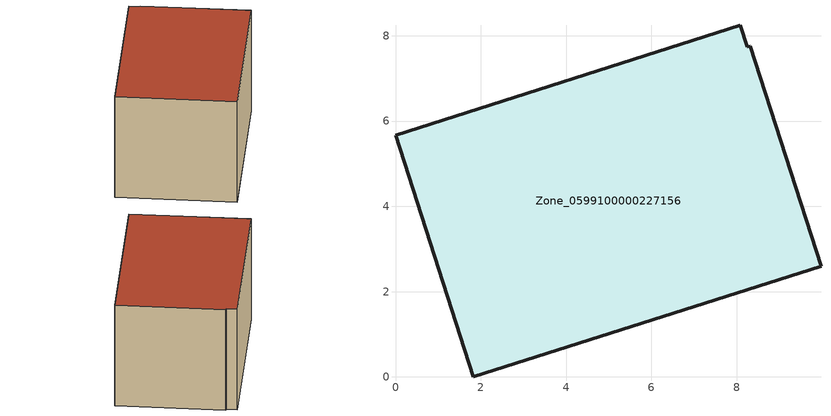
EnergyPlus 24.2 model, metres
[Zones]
Zone_0599100000227156
 floor ground (C_G): 8.09,8.25 8.25,7.74 8.31,7.75 9.98,2.6 1.83,0 0,5.67 z3.34
 wall outside (C_F): 1.83,0 9.98,2.6 8.31,7.75 8.25,7.74 8.09,8.25 0,5.67 1.83,0 z3.34:9.05
 roof outside (C_R): 8.25,7.74 8.09,8.25 0,5.67 1.83,0 9.98,2.6 8.31,7.75 z9.05
[BUILDING]
Pand.0599100000227156: North Axis=0; Terrain=City; Loads Convergence Tolerance Value=0.04; Temperature Convergence Tolerance Value=0.4; Solar Distribution=FullExterior; Maximum Number of Warmup Days=25; Minimum Number of Warmup Days=1
[Site:Location]
Rotterdam.The.Hague.AP_ZH_NLD Design_Conditions: Latitude=51.96; Longitude=4.45; Time Zone=1; Elevation=-4.5
[SITE:GROUNDTEMPERATURE:BUILDINGSURFACE]
18, 18, 18, 18, 18, 18, 18, 18, 18, 18, 18, 18
[MATERIAL] Thermal Absorptance=0.9; Solar Absorptance=0.7; Visible Absorptance=0.7
Name | Roughness | Thickness | Conductivity | Density | Specific Heat
G.TI.1965-1974 | MediumSmooth | 0.15 | 0.882353 | 540 | 1210
F.TI.1965-1974 | Rough | 0.3 | 0.697674 | 1920 | 840
R.TI.1965-1974 | MediumRough | 0.2 | 0.232558 | 1500 | 1000
[CONSTRUCTION]
C_G: G.TI.1965-1974
C_F: F.TI.1965-1974
C_R: R.TI.1965-1974
[ZONE]
Zone_0599100000227156: Type=1; Multiplier=1; Ceiling Height=Autocalculate; Volume=Autocalculate; Floor Area=autocalculate; Part of Total Floor Area=Yes
[ZONEINFILTRATION:DESIGNFLOWRATE]
Infil_Zone_0599100000227156: Zone or ZoneList or Space or SpaceList=Zone_0599100000227156; Schedule=AlwaysOn; Design Flow Rate Calculation Method=Flow/Area; Flow Rate per Floor Area=0.003; Constant Term Coefficient=1; Temperature Term Coefficient=0; Velocity Term Coefficient=0; Velocity Squared Term Coefficient=0
[HVACTEMPLATE:ZONE:IDEALLOADSAIRSYSTEM]
Zone_0599100000227156: Maximum Heating Supply Air Temperature=50; Minimum Cooling Supply Air Temperature=13; Maximum Heating Supply Air Humidity Ratio=0.0156; Minimum Cooling Supply Air Humidity Ratio=0.0077; Heating Limit=NoLimit; Cooling Limit=NoLimit; Dehumidification Control Type=ConstantSensibleHeatRatio; Cooling Sensible Heat Ratio=0.7; Dehumidification Setpoint=60; Humidification Control Type=None; Humidification Setpoint=30; Outdoor Air Method=None; Outdoor Air Flow Rate per Person=0.00944; Outdoor Air Flow Rate per Zone Floor Area=0; Outdoor Air Flow Rate per Zone=0; Demand Controlled Ventilation Type=None; Outdoor Air Economizer Type=NoEconomizer; Heat Recovery Type=None; Sensible Heat Recovery Effectiveness=0.7; Latent Heat Recovery Effectiveness=0.65
[ZONECONTROL:THERMOSTAT]
ThermostatControl_Zone_0599100000227156: Zone or ZoneList=Zone_0599100000227156; Control Type Schedule=DualSetpointControlType; Control 1=Thermostat_Zone_0599100000227156; Temperature Difference Between Cutout And Setpoint=0
[THERMOSTATSETPOINT:DUALSETPOINT]
Thermostat_Zone_0599100000227156: Heating Setpoint Temperature Schedule=HeatingSetpoint_Zone_0599100000227156; Cooling Setpoint Temperature Schedule=CoolingSetpoint_Zone_0599100000227156
[SCHEDULE:COMPACT]
HeatingSetpoint_Zone_0599100000227156: Through: 12/31, For: AllDays, Until: 24:00, 21
CoolingSetpoint_Zone_0599100000227156: Through: 12/31, For: AllDays, Until: 24:00, 24
DualSetpointControlType: Through: 12/31, For: AllDays, Until: 24:00, 4
AlwaysOn: Through: 12/31, For: AllDays, Until: 24:00, 1
